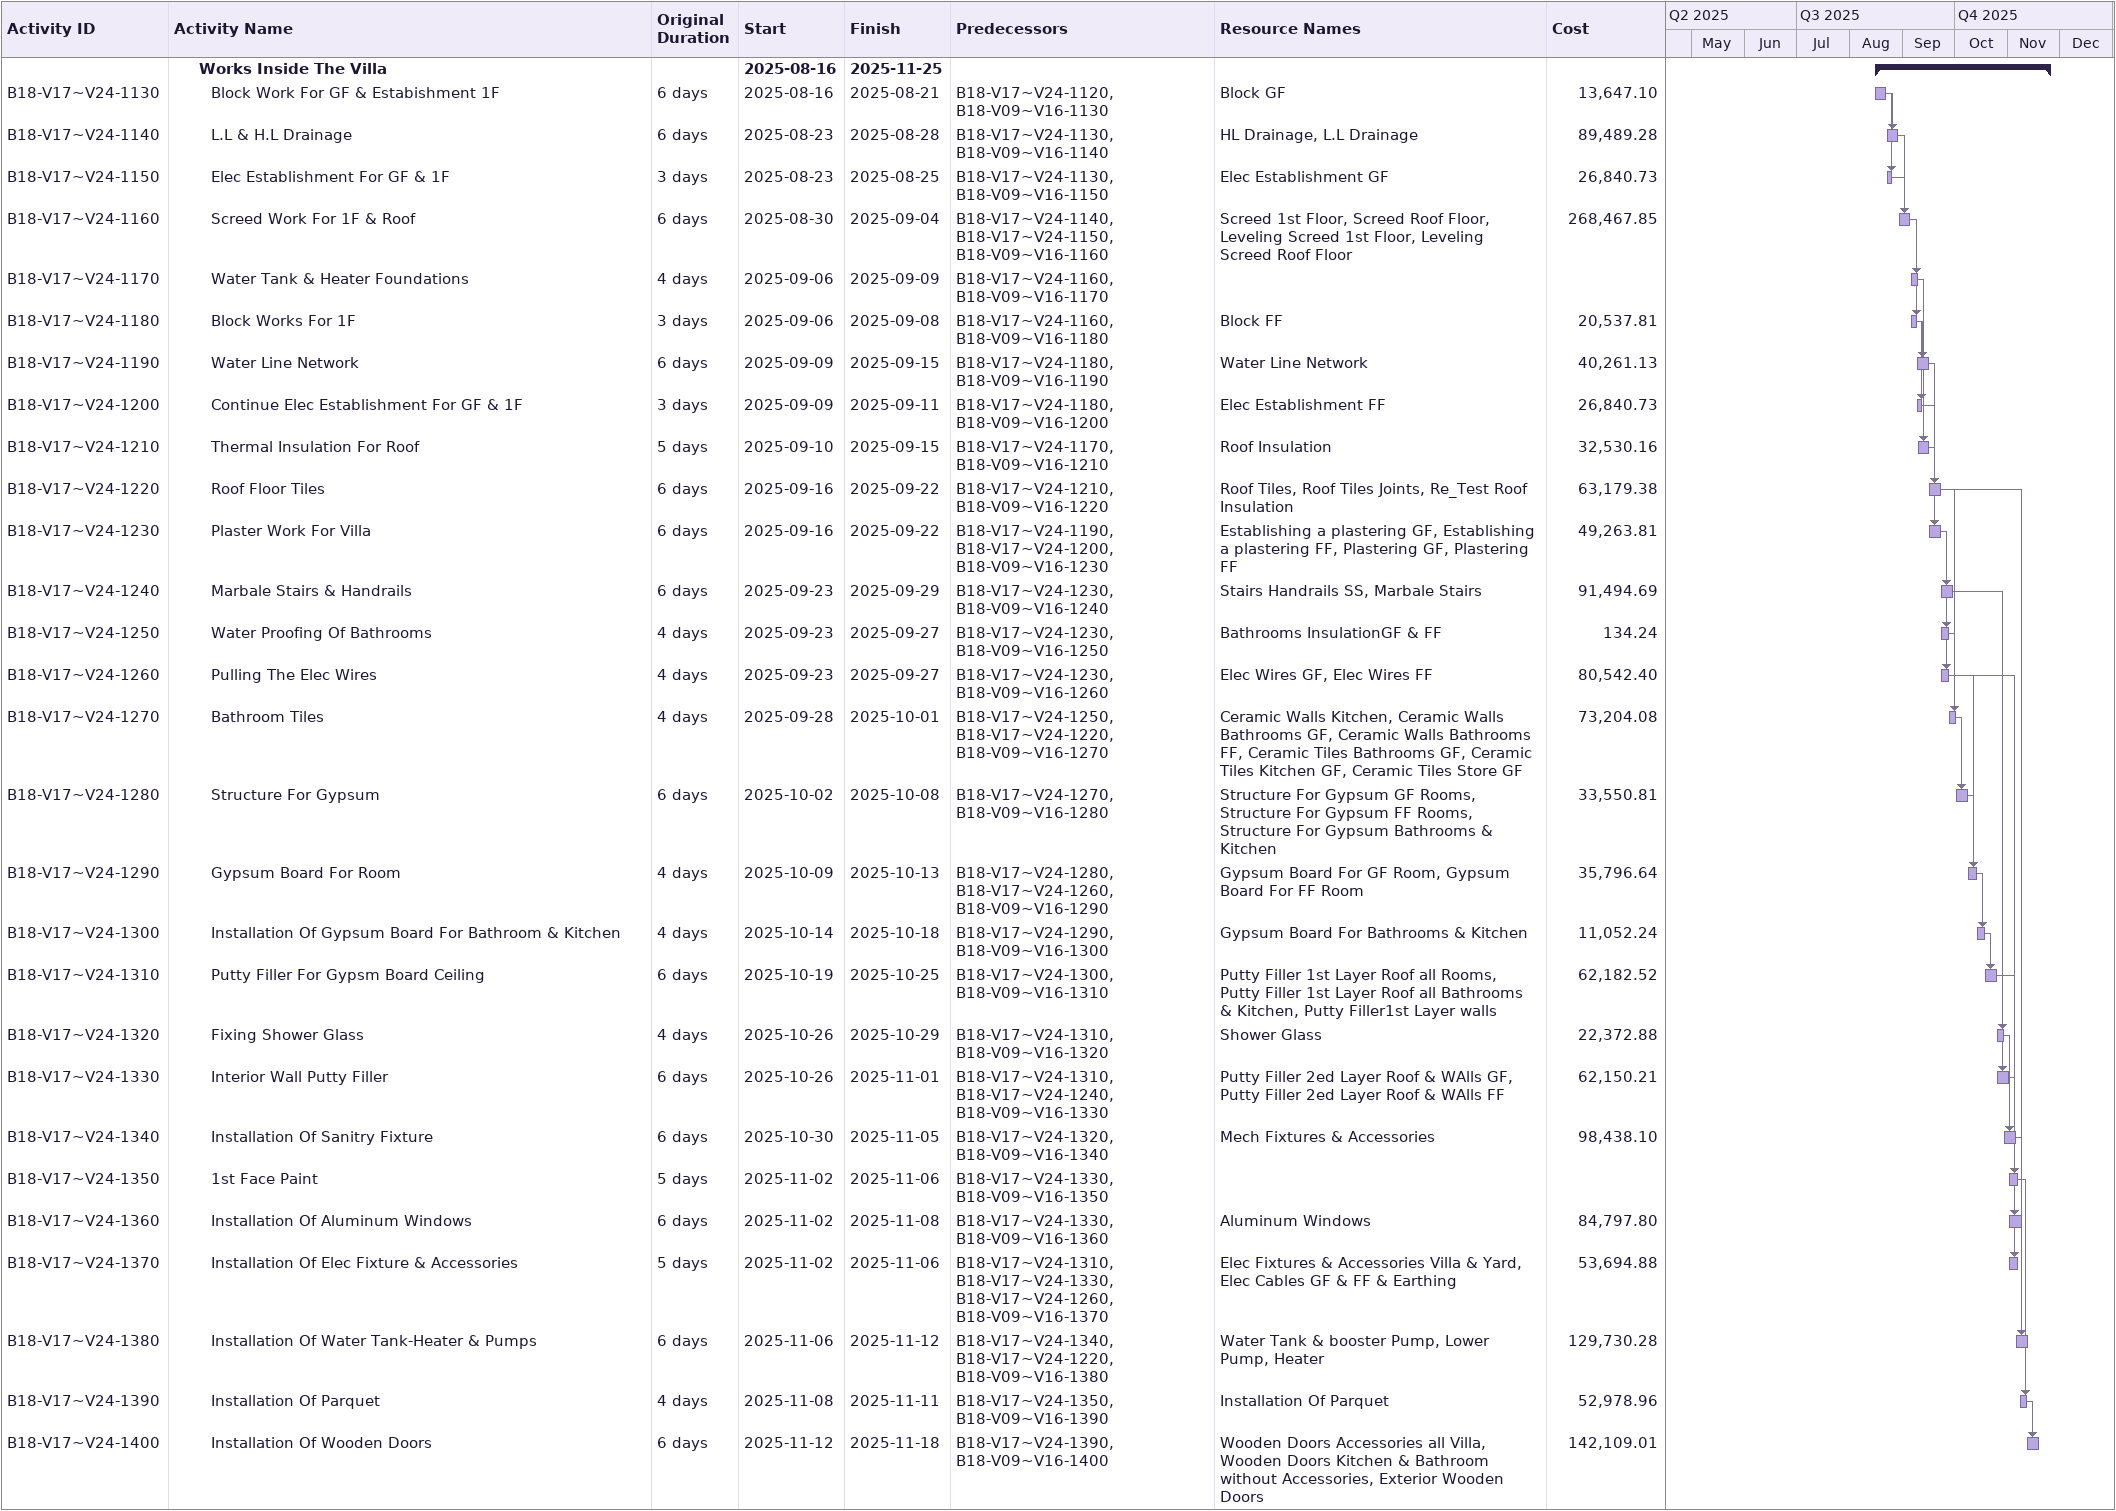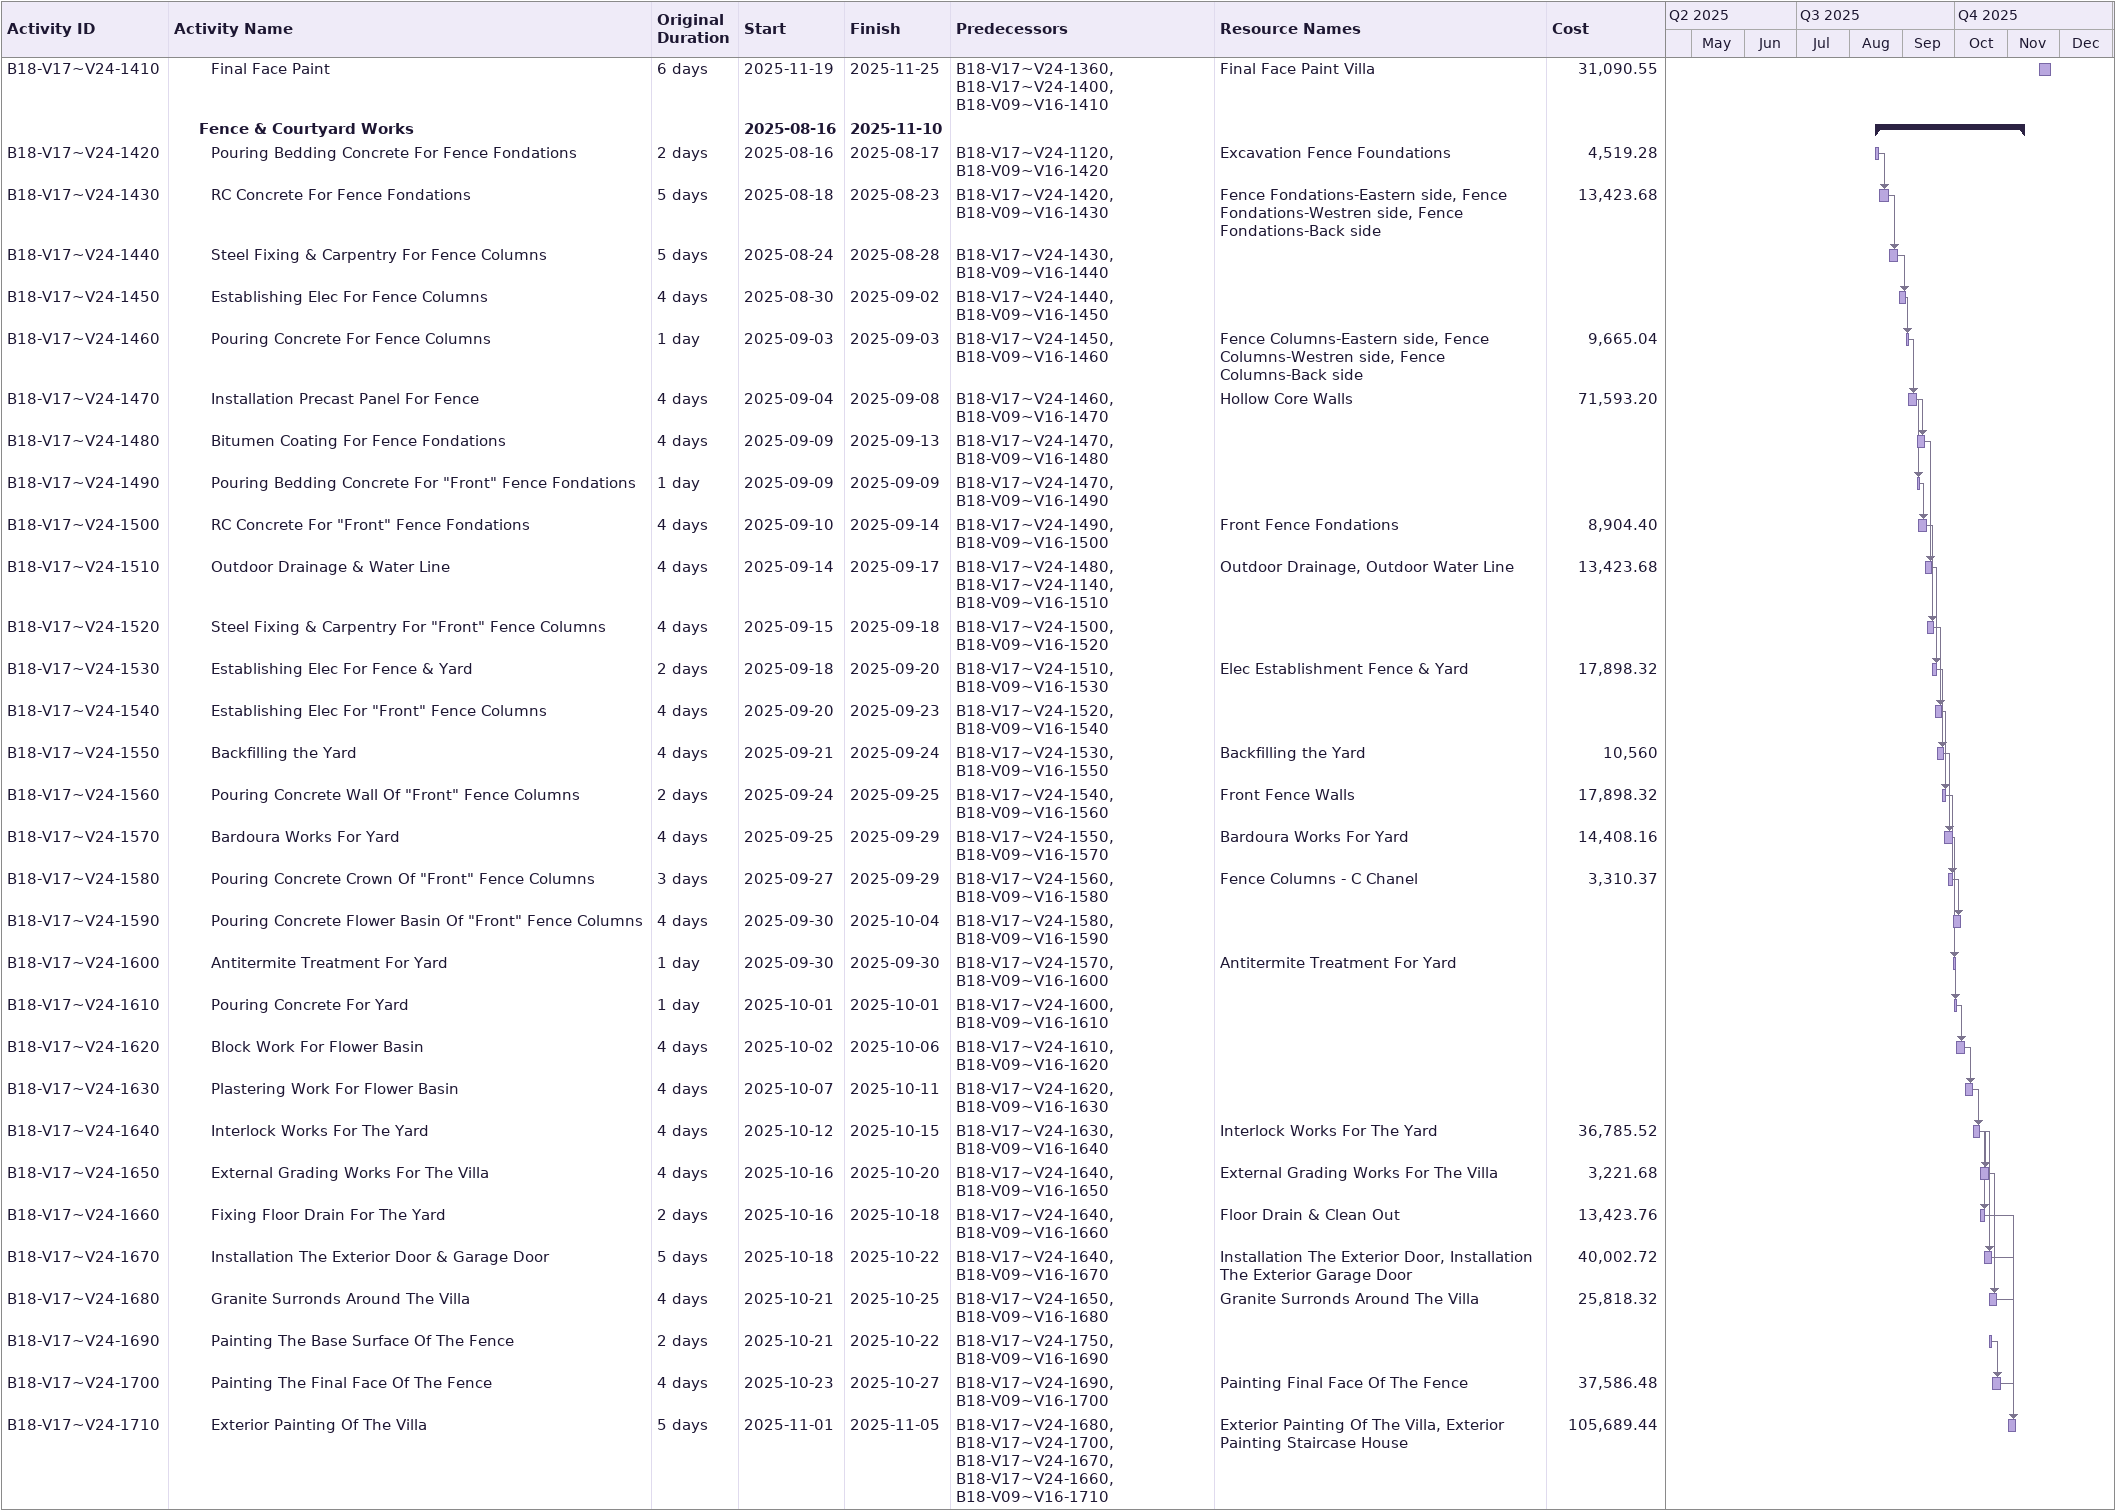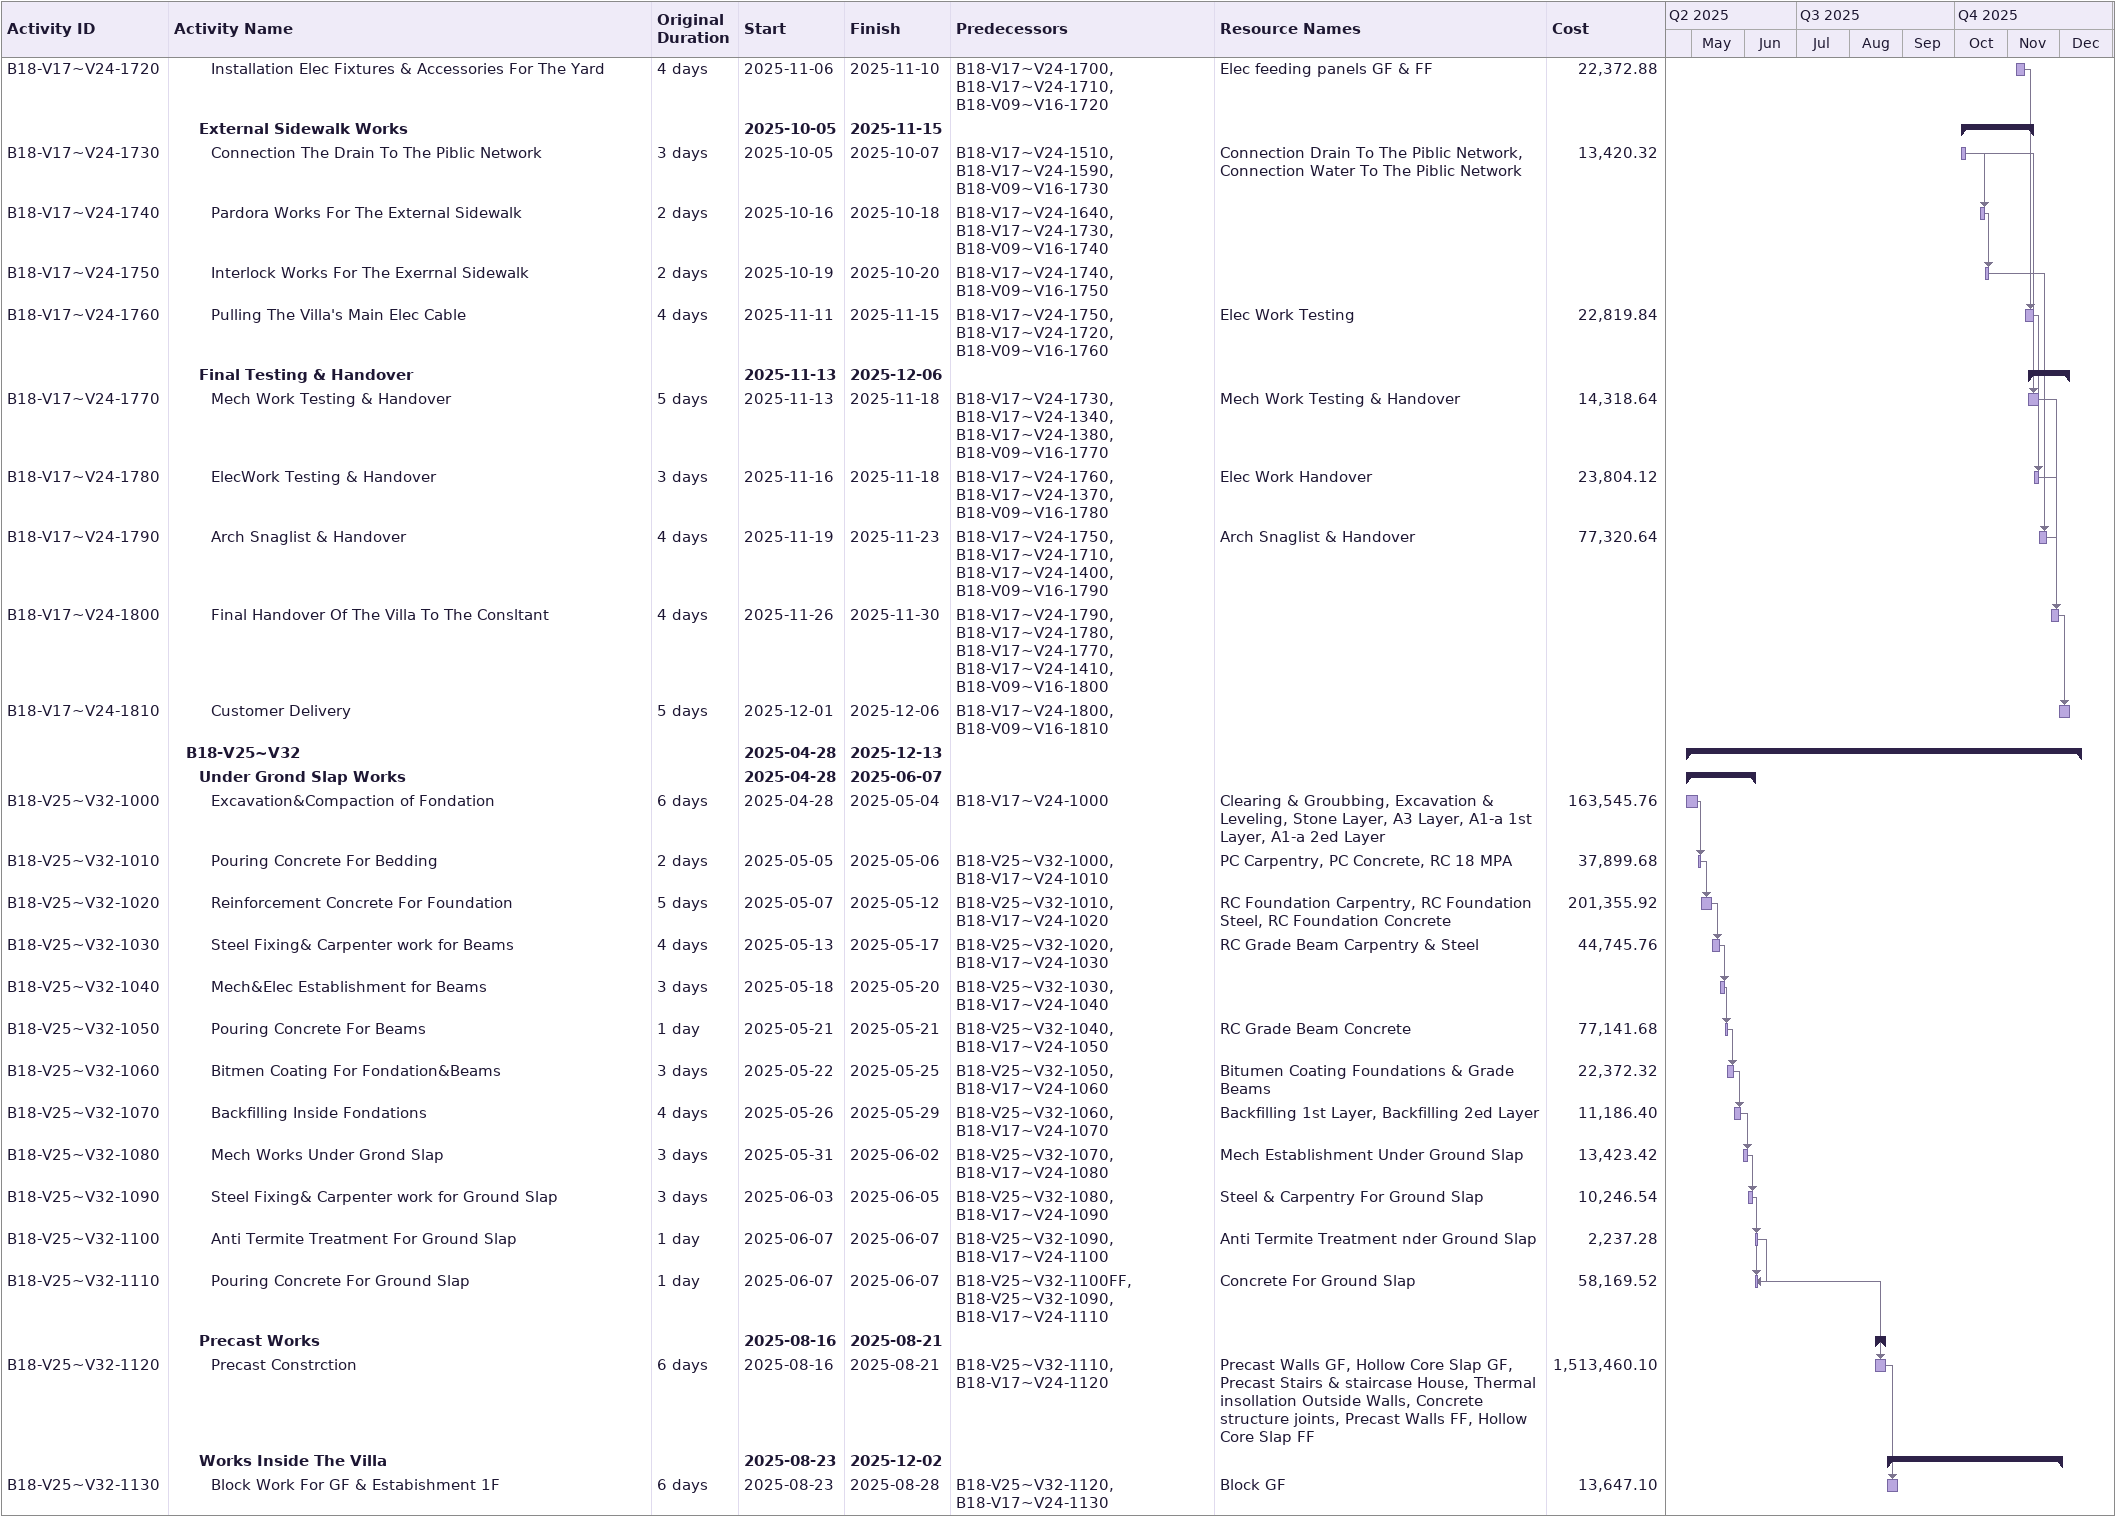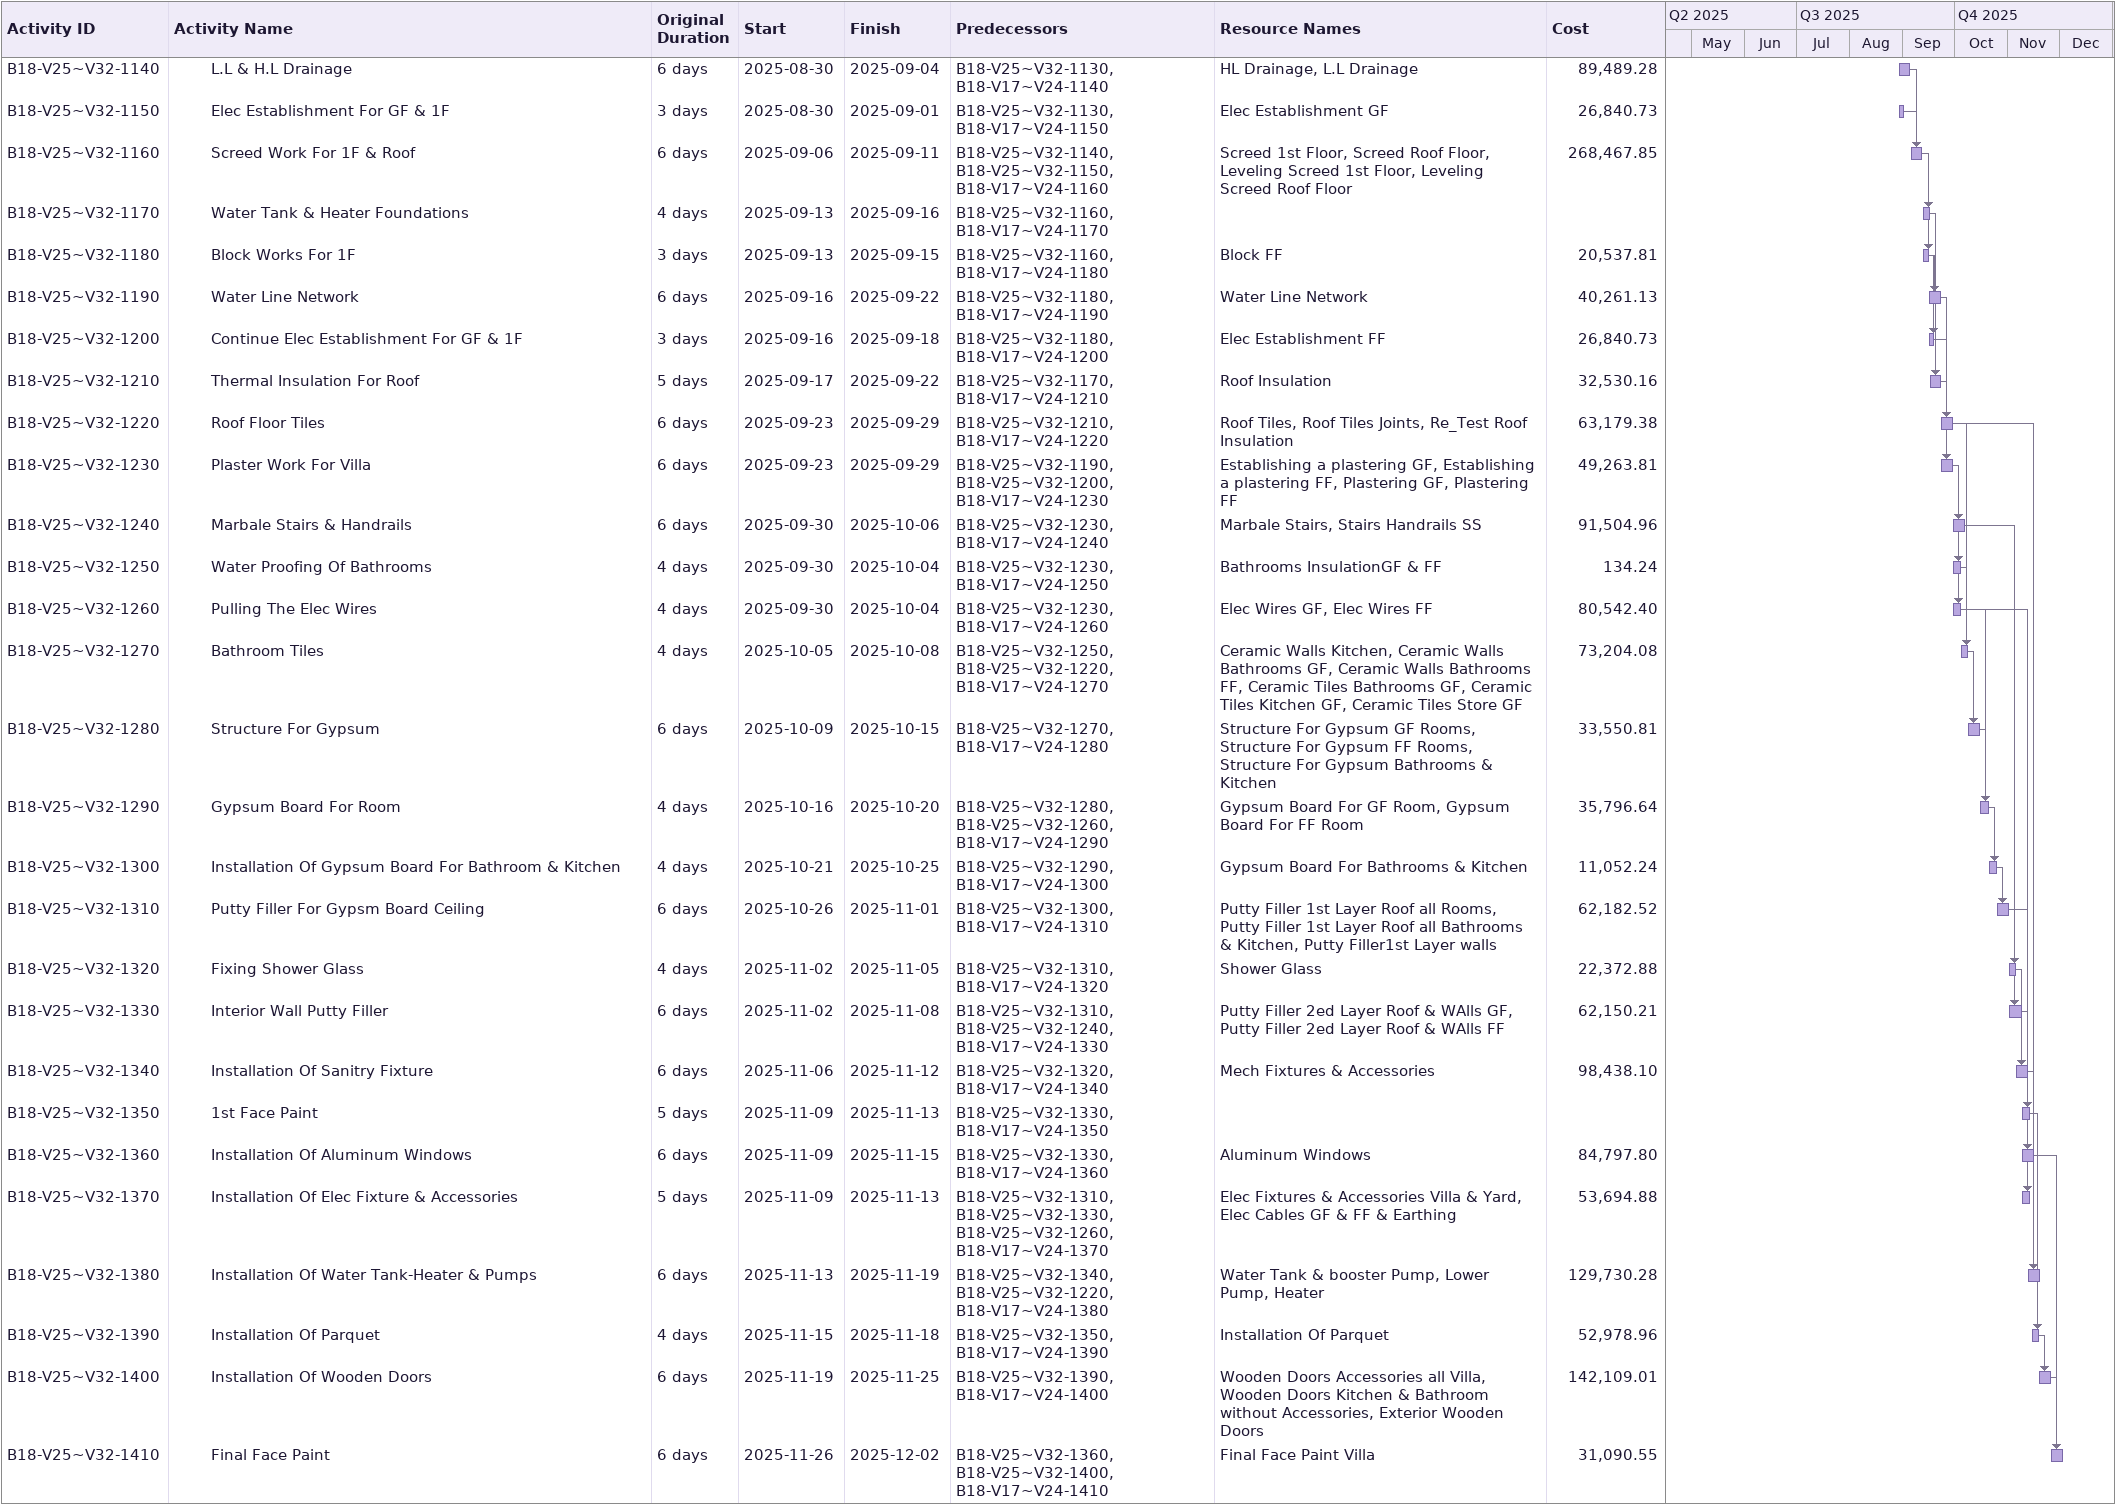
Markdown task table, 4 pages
| ID | Level | Task | Original duration | Start | Finish | Predecessors | Resources | Cost |
|---|---|---|---|---|---|---|---|---|
|  | 3 | **Works Inside The Villa** |  | 2025-08-16 | 2025-11-25 |  |  |  |
| B18-V17~V24-1130 | 4 | Block Work For GF & Estabishment 1F | 6d | 2025-08-16 | 2025-08-21 | B18-V17~V24-1120, B18-V09~V16-1130 | Block GF | 13647.10 |
| B18-V17~V24-1140 | 4 | L.L & H.L Drainage | 6d | 2025-08-23 | 2025-08-28 | B18-V17~V24-1130, B18-V09~V16-1140 | HL Drainage, L.L Drainage | 89489.28 |
| B18-V17~V24-1150 | 4 | Elec Establishment For GF & 1F | 3d | 2025-08-23 | 2025-08-25 | B18-V17~V24-1130, B18-V09~V16-1150 | Elec Establishment GF | 26840.73 |
| B18-V17~V24-1160 | 4 | Screed Work For 1F & Roof | 6d | 2025-08-30 | 2025-09-04 | B18-V17~V24-1140, B18-V17~V24-1150, B18-V09~V16-1160 | Screed 1st Floor, Screed Roof Floor, Leveling Screed 1st Floor, Leveling Screed Roof Floor | 268467.85 |
| B18-V17~V24-1170 | 4 | Water Tank & Heater Foundations | 4d | 2025-09-06 | 2025-09-09 | B18-V17~V24-1160, B18-V09~V16-1170 |  |  |
| B18-V17~V24-1180 | 4 | Block Works For 1F | 3d | 2025-09-06 | 2025-09-08 | B18-V17~V24-1160, B18-V09~V16-1180 | Block FF | 20537.81 |
| B18-V17~V24-1190 | 4 | Water Line Network | 6d | 2025-09-09 | 2025-09-15 | B18-V17~V24-1180, B18-V09~V16-1190 | Water Line Network | 40261.13 |
| B18-V17~V24-1200 | 4 | Continue Elec Establishment For GF & 1F | 3d | 2025-09-09 | 2025-09-11 | B18-V17~V24-1180, B18-V09~V16-1200 | Elec Establishment FF | 26840.73 |
| B18-V17~V24-1210 | 4 | Thermal Insulation For Roof | 5d | 2025-09-10 | 2025-09-15 | B18-V17~V24-1170, B18-V09~V16-1210 | Roof Insulation | 32530.16 |
| B18-V17~V24-1220 | 4 | Roof Floor Tiles | 6d | 2025-09-16 | 2025-09-22 | B18-V17~V24-1210, B18-V09~V16-1220 | Roof Tiles, Roof Tiles Joints, Re_Test Roof Insulation | 63179.38 |
| B18-V17~V24-1230 | 4 | Plaster Work For Villa | 6d | 2025-09-16 | 2025-09-22 | B18-V17~V24-1190, B18-V17~V24-1200, B18-V09~V16-1230 | Establishing a plastering GF, Establishing a plastering FF, Plastering GF, Plastering FF | 49263.81 |
| B18-V17~V24-1240 | 4 | Marbale Stairs & Handrails | 6d | 2025-09-23 | 2025-09-29 | B18-V17~V24-1230, B18-V09~V16-1240 | Stairs Handrails SS, Marbale Stairs | 91494.69 |
| B18-V17~V24-1250 | 4 | Water Proofing Of Bathrooms | 4d | 2025-09-23 | 2025-09-27 | B18-V17~V24-1230, B18-V09~V16-1250 | Bathrooms InsulationGF & FF | 134.24 |
| B18-V17~V24-1260 | 4 | Pulling The Elec Wires | 4d | 2025-09-23 | 2025-09-27 | B18-V17~V24-1230, B18-V09~V16-1260 | Elec Wires GF, Elec Wires FF | 80542.40 |
| B18-V17~V24-1270 | 4 | Bathroom Tiles | 4d | 2025-09-28 | 2025-10-01 | B18-V17~V24-1250, B18-V17~V24-1220, B18-V09~V16-1270 | Ceramic Walls Kitchen, Ceramic Walls Bathrooms GF, Ceramic Walls Bathrooms FF, Ceramic Tiles Bathrooms GF, Ceramic Tiles Kitchen GF, Ceramic Tiles Store GF | 73204.08 |
| B18-V17~V24-1280 | 4 | Structure For Gypsum | 6d | 2025-10-02 | 2025-10-08 | B18-V17~V24-1270, B18-V09~V16-1280 | Structure For Gypsum GF Rooms, Structure For Gypsum FF Rooms, Structure For Gypsum Bathrooms & Kitchen | 33550.81 |
| B18-V17~V24-1290 | 4 | Gypsum Board For Room | 4d | 2025-10-09 | 2025-10-13 | B18-V17~V24-1280, B18-V17~V24-1260, B18-V09~V16-1290 | Gypsum Board For GF Room, Gypsum Board For FF Room | 35796.64 |
| B18-V17~V24-1300 | 4 | Installation Of Gypsum Board For Bathroom & Kitchen | 4d | 2025-10-14 | 2025-10-18 | B18-V17~V24-1290, B18-V09~V16-1300 | Gypsum Board For Bathrooms & Kitchen | 11052.24 |
| B18-V17~V24-1310 | 4 | Putty Filler For Gypsm Board Ceiling | 6d | 2025-10-19 | 2025-10-25 | B18-V17~V24-1300, B18-V09~V16-1310 | Putty Filler 1st Layer Roof all Rooms, Putty Filler 1st Layer Roof all Bathrooms & Kitchen, Putty Filler1st Layer walls | 62182.52 |
| B18-V17~V24-1320 | 4 | Fixing Shower Glass | 4d | 2025-10-26 | 2025-10-29 | B18-V17~V24-1310, B18-V09~V16-1320 | Shower Glass | 22372.88 |
| B18-V17~V24-1330 | 4 | Interior Wall Putty Filler | 6d | 2025-10-26 | 2025-11-01 | B18-V17~V24-1310, B18-V17~V24-1240, B18-V09~V16-1330 | Putty Filler 2ed Layer Roof & WAlls GF, Putty Filler 2ed Layer Roof & WAlls FF | 62150.21 |
| B18-V17~V24-1340 | 4 | Installation Of Sanitry Fixture | 6d | 2025-10-30 | 2025-11-05 | B18-V17~V24-1320, B18-V09~V16-1340 | Mech Fixtures & Accessories | 98438.10 |
| B18-V17~V24-1350 | 4 | 1st Face Paint | 5d | 2025-11-02 | 2025-11-06 | B18-V17~V24-1330, B18-V09~V16-1350 |  |  |
| B18-V17~V24-1360 | 4 | Installation Of Aluminum Windows | 6d | 2025-11-02 | 2025-11-08 | B18-V17~V24-1330, B18-V09~V16-1360 | Aluminum Windows | 84797.80 |
| B18-V17~V24-1370 | 4 | Installation Of Elec Fixture & Accessories | 5d | 2025-11-02 | 2025-11-06 | B18-V17~V24-1310, B18-V17~V24-1330, B18-V17~V24-1260, B18-V09~V16-1370 | Elec Fixtures & Accessories Villa & Yard, Elec Cables GF & FF & Earthing | 53694.88 |
| B18-V17~V24-1380 | 4 | Installation Of Water Tank-Heater & Pumps | 6d | 2025-11-06 | 2025-11-12 | B18-V17~V24-1340, B18-V17~V24-1220, B18-V09~V16-1380 | Water Tank & booster Pump, Lower Pump, Heater | 129730.28 |
| B18-V17~V24-1390 | 4 | Installation Of Parquet | 4d | 2025-11-08 | 2025-11-11 | B18-V17~V24-1350, B18-V09~V16-1390 | Installation Of Parquet | 52978.96 |
| B18-V17~V24-1400 | 4 | Installation Of Wooden Doors | 6d | 2025-11-12 | 2025-11-18 | B18-V17~V24-1390, B18-V09~V16-1400 | Wooden Doors Accessories all Villa, Wooden Doors Kitchen & Bathroom without Accessories, Exterior Wooden Doors | 142109.01 |
| B18-V17~V24-1410 | 4 | Final Face Paint | 6d | 2025-11-19 | 2025-11-25 | B18-V17~V24-1360, B18-V17~V24-1400, B18-V09~V16-1410 | Final Face Paint Villa | 31090.55 |
|  | 3 | **Fence & Courtyard Works** |  | 2025-08-16 | 2025-11-10 |  |  |  |
| B18-V17~V24-1420 | 4 | Pouring Bedding Concrete For Fence Fondations | 2d | 2025-08-16 | 2025-08-17 | B18-V17~V24-1120, B18-V09~V16-1420 | Excavation Fence Foundations | 4519.28 |
| B18-V17~V24-1430 | 4 | RC Concrete For Fence Fondations | 5d | 2025-08-18 | 2025-08-23 | B18-V17~V24-1420, B18-V09~V16-1430 | Fence Fondations-Eastern side, Fence Fondations-Westren side, Fence Fondations-Back side | 13423.68 |
| B18-V17~V24-1440 | 4 | Steel Fixing & Carpentry For Fence Columns | 5d | 2025-08-24 | 2025-08-28 | B18-V17~V24-1430, B18-V09~V16-1440 |  |  |
| B18-V17~V24-1450 | 4 | Establishing Elec For Fence Columns | 4d | 2025-08-30 | 2025-09-02 | B18-V17~V24-1440, B18-V09~V16-1450 |  |  |
| B18-V17~V24-1460 | 4 | Pouring Concrete For Fence Columns | 1d | 2025-09-03 | 2025-09-03 | B18-V17~V24-1450, B18-V09~V16-1460 | Fence Columns-Eastern side, Fence Columns-Westren side, Fence Columns-Back side | 9665.04 |
| B18-V17~V24-1470 | 4 | Installation Precast Panel For Fence | 4d | 2025-09-04 | 2025-09-08 | B18-V17~V24-1460, B18-V09~V16-1470 | Hollow Core Walls | 71593.20 |
| B18-V17~V24-1480 | 4 | Bitumen Coating For Fence Fondations | 4d | 2025-09-09 | 2025-09-13 | B18-V17~V24-1470, B18-V09~V16-1480 |  |  |
| B18-V17~V24-1490 | 4 | Pouring Bedding Concrete For "Front" Fence Fondations | 1d | 2025-09-09 | 2025-09-09 | B18-V17~V24-1470, B18-V09~V16-1490 |  |  |
| B18-V17~V24-1500 | 4 | RC Concrete For "Front" Fence Fondations | 4d | 2025-09-10 | 2025-09-14 | B18-V17~V24-1490, B18-V09~V16-1500 | Front Fence Fondations | 8904.40 |
| B18-V17~V24-1510 | 4 | Outdoor Drainage & Water Line | 4d | 2025-09-14 | 2025-09-17 | B18-V17~V24-1480, B18-V17~V24-1140, B18-V09~V16-1510 | Outdoor Drainage, Outdoor Water Line | 13423.68 |
| B18-V17~V24-1520 | 4 | Steel Fixing & Carpentry For "Front" Fence Columns | 4d | 2025-09-15 | 2025-09-18 | B18-V17~V24-1500, B18-V09~V16-1520 |  |  |
| B18-V17~V24-1530 | 4 | Establishing Elec For Fence & Yard | 2d | 2025-09-18 | 2025-09-20 | B18-V17~V24-1510, B18-V09~V16-1530 | Elec Establishment Fence & Yard | 17898.32 |
| B18-V17~V24-1540 | 4 | Establishing Elec For "Front" Fence Columns | 4d | 2025-09-20 | 2025-09-23 | B18-V17~V24-1520, B18-V09~V16-1540 |  |  |
| B18-V17~V24-1550 | 4 | Backfilling the Yard | 4d | 2025-09-21 | 2025-09-24 | B18-V17~V24-1530, B18-V09~V16-1550 | Backfilling the Yard | 10560 |
| B18-V17~V24-1560 | 4 | Pouring Concrete Wall Of "Front" Fence Columns | 2d | 2025-09-24 | 2025-09-25 | B18-V17~V24-1540, B18-V09~V16-1560 | Front Fence Walls | 17898.32 |
| B18-V17~V24-1570 | 4 | Bardoura Works For Yard | 4d | 2025-09-25 | 2025-09-29 | B18-V17~V24-1550, B18-V09~V16-1570 | Bardoura Works For Yard | 14408.16 |
| B18-V17~V24-1580 | 4 | Pouring Concrete Crown Of "Front" Fence Columns | 3d | 2025-09-27 | 2025-09-29 | B18-V17~V24-1560, B18-V09~V16-1580 | Fence Columns - C Chanel | 3310.37 |
| B18-V17~V24-1590 | 4 | Pouring Concrete Flower Basin Of "Front" Fence Columns | 4d | 2025-09-30 | 2025-10-04 | B18-V17~V24-1580, B18-V09~V16-1590 |  |  |
| B18-V17~V24-1600 | 4 | Antitermite Treatment For Yard | 1d | 2025-09-30 | 2025-09-30 | B18-V17~V24-1570, B18-V09~V16-1600 | Antitermite Treatment For Yard |  |
| B18-V17~V24-1610 | 4 | Pouring Concrete For Yard | 1d | 2025-10-01 | 2025-10-01 | B18-V17~V24-1600, B18-V09~V16-1610 |  |  |
| B18-V17~V24-1620 | 4 | Block Work For Flower Basin | 4d | 2025-10-02 | 2025-10-06 | B18-V17~V24-1610, B18-V09~V16-1620 |  |  |
| B18-V17~V24-1630 | 4 | Plastering Work For Flower Basin | 4d | 2025-10-07 | 2025-10-11 | B18-V17~V24-1620, B18-V09~V16-1630 |  |  |
| B18-V17~V24-1640 | 4 | Interlock Works For The Yard | 4d | 2025-10-12 | 2025-10-15 | B18-V17~V24-1630, B18-V09~V16-1640 | Interlock Works For The Yard | 36785.52 |
| B18-V17~V24-1650 | 4 | External Grading Works For The Villa | 4d | 2025-10-16 | 2025-10-20 | B18-V17~V24-1640, B18-V09~V16-1650 | External Grading Works For The Villa | 3221.68 |
| B18-V17~V24-1660 | 4 | Fixing Floor Drain For The Yard | 2d | 2025-10-16 | 2025-10-18 | B18-V17~V24-1640, B18-V09~V16-1660 | Floor Drain & Clean Out | 13423.76 |
| B18-V17~V24-1670 | 4 | Installation The Exterior Door & Garage Door | 5d | 2025-10-18 | 2025-10-22 | B18-V17~V24-1640, B18-V09~V16-1670 | Installation The Exterior Door, Installation The Exterior Garage Door | 40002.72 |
| B18-V17~V24-1680 | 4 | Granite Surronds Around The Villa | 4d | 2025-10-21 | 2025-10-25 | B18-V17~V24-1650, B18-V09~V16-1680 | Granite Surronds Around The Villa | 25818.32 |
| B18-V17~V24-1690 | 4 | Painting The Base Surface Of The Fence | 2d | 2025-10-21 | 2025-10-22 | B18-V17~V24-1750, B18-V09~V16-1690 |  |  |
| B18-V17~V24-1700 | 4 | Painting The Final Face Of The Fence | 4d | 2025-10-23 | 2025-10-27 | B18-V17~V24-1690, B18-V09~V16-1700 | Painting Final Face Of The Fence | 37586.48 |
| B18-V17~V24-1710 | 4 | Exterior Painting Of The Villa | 5d | 2025-11-01 | 2025-11-05 | B18-V17~V24-1680, B18-V17~V24-1700, B18-V17~V24-1670, B18-V17~V24-1660, B18-V09~V16-1710 | Exterior Painting Of The Villa, Exterior Painting Staircase House | 105689.44 |
| B18-V17~V24-1720 | 4 | Installation Elec Fixtures & Accessories For The Yard | 4d | 2025-11-06 | 2025-11-10 | B18-V17~V24-1700, B18-V17~V24-1710, B18-V09~V16-1720 | Elec feeding panels GF & FF | 22372.88 |
|  | 3 | **External Sidewalk Works** |  | 2025-10-05 | 2025-11-15 |  |  |  |
| B18-V17~V24-1730 | 4 | Connection The Drain To The Piblic Network | 3d | 2025-10-05 | 2025-10-07 | B18-V17~V24-1510, B18-V17~V24-1590, B18-V09~V16-1730 | Connection Drain To The Piblic Network, Connection Water To The Piblic Network | 13420.32 |
| B18-V17~V24-1740 | 4 | Pardora Works For The External Sidewalk | 2d | 2025-10-16 | 2025-10-18 | B18-V17~V24-1640, B18-V17~V24-1730, B18-V09~V16-1740 |  |  |
| B18-V17~V24-1750 | 4 | Interlock Works For The Exerrnal Sidewalk | 2d | 2025-10-19 | 2025-10-20 | B18-V17~V24-1740, B18-V09~V16-1750 |  |  |
| B18-V17~V24-1760 | 4 | Pulling The Villa's Main Elec Cable | 4d | 2025-11-11 | 2025-11-15 | B18-V17~V24-1750, B18-V17~V24-1720, B18-V09~V16-1760 | Elec Work Testing | 22819.84 |
|  | 3 | **Final Testing & Handover** |  | 2025-11-13 | 2025-12-06 |  |  |  |
| B18-V17~V24-1770 | 4 | Mech Work Testing & Handover | 5d | 2025-11-13 | 2025-11-18 | B18-V17~V24-1730, B18-V17~V24-1340, B18-V17~V24-1380, B18-V09~V16-1770 | Mech Work Testing & Handover | 14318.64 |
| B18-V17~V24-1780 | 4 | ElecWork Testing & Handover | 3d | 2025-11-16 | 2025-11-18 | B18-V17~V24-1760, B18-V17~V24-1370, B18-V09~V16-1780 | Elec Work Handover | 23804.12 |
| B18-V17~V24-1790 | 4 | Arch Snaglist & Handover | 4d | 2025-11-19 | 2025-11-23 | B18-V17~V24-1750, B18-V17~V24-1710, B18-V17~V24-1400, B18-V09~V16-1790 | Arch Snaglist & Handover | 77320.64 |
| B18-V17~V24-1800 | 4 | Final Handover Of The Villa To The Consltant | 4d | 2025-11-26 | 2025-11-30 | B18-V17~V24-1790, B18-V17~V24-1780, B18-V17~V24-1770, B18-V17~V24-1410, B18-V09~V16-1800 |  |  |
| B18-V17~V24-1810 | 4 | Customer Delivery | 5d | 2025-12-01 | 2025-12-06 | B18-V17~V24-1800, B18-V09~V16-1810 |  |  |
|  | 2 | **B18-V25~V32** |  | 2025-04-28 | 2025-12-13 |  |  |  |
|  | 3 | **Under Grond Slap Works** |  | 2025-04-28 | 2025-06-07 |  |  |  |
| B18-V25~V32-1000 | 4 | Excavation&Compaction of Fondation | 6d | 2025-04-28 | 2025-05-04 | B18-V17~V24-1000 | Clearing & Groubbing, Excavation & Leveling, Stone Layer, A3 Layer, A1-a 1st Layer, A1-a 2ed Layer | 163545.76 |
| B18-V25~V32-1010 | 4 | Pouring Concrete For Bedding | 2d | 2025-05-05 | 2025-05-06 | B18-V25~V32-1000, B18-V17~V24-1010 | PC Carpentry, PC Concrete, RC 18 MPA | 37899.68 |
| B18-V25~V32-1020 | 4 | Reinforcement Concrete For Foundation | 5d | 2025-05-07 | 2025-05-12 | B18-V25~V32-1010, B18-V17~V24-1020 | RC Foundation Carpentry, RC Foundation Steel, RC Foundation Concrete | 201355.92 |
| B18-V25~V32-1030 | 4 | Steel Fixing& Carpenter work for Beams | 4d | 2025-05-13 | 2025-05-17 | B18-V25~V32-1020, B18-V17~V24-1030 | RC Grade Beam Carpentry & Steel | 44745.76 |
| B18-V25~V32-1040 | 4 | Mech&Elec Establishment for Beams | 3d | 2025-05-18 | 2025-05-20 | B18-V25~V32-1030, B18-V17~V24-1040 |  |  |
| B18-V25~V32-1050 | 4 | Pouring Concrete For Beams | 1d | 2025-05-21 | 2025-05-21 | B18-V25~V32-1040, B18-V17~V24-1050 | RC Grade Beam Concrete | 77141.68 |
| B18-V25~V32-1060 | 4 | Bitmen Coating For Fondation&Beams | 3d | 2025-05-22 | 2025-05-25 | B18-V25~V32-1050, B18-V17~V24-1060 | Bitumen Coating Foundations & Grade Beams | 22372.32 |
| B18-V25~V32-1070 | 4 | Backfilling Inside Fondations | 4d | 2025-05-26 | 2025-05-29 | B18-V25~V32-1060, B18-V17~V24-1070 | Backfilling 1st Layer, Backfilling 2ed Layer | 11186.40 |
| B18-V25~V32-1080 | 4 | Mech Works Under Grond Slap | 3d | 2025-05-31 | 2025-06-02 | B18-V25~V32-1070, B18-V17~V24-1080 | Mech Establishment Under Ground Slap | 13423.42 |
| B18-V25~V32-1090 | 4 | Steel Fixing& Carpenter work for Ground Slap | 3d | 2025-06-03 | 2025-06-05 | B18-V25~V32-1080, B18-V17~V24-1090 | Steel & Carpentry For Ground Slap | 10246.54 |
| B18-V25~V32-1100 | 4 | Anti Termite Treatment For Ground Slap | 1d | 2025-06-07 | 2025-06-07 | B18-V25~V32-1090, B18-V17~V24-1100 | Anti Termite Treatment nder Ground Slap | 2237.28 |
| B18-V25~V32-1110 | 4 | Pouring Concrete For Ground Slap | 1d | 2025-06-07 | 2025-06-07 | B18-V25~V32-1100FF, B18-V25~V32-1090, B18-V17~V24-1110 | Concrete For Ground Slap | 58169.52 |
|  | 3 | **Precast Works** |  | 2025-08-16 | 2025-08-21 |  |  |  |
| B18-V25~V32-1120 | 4 | Precast Constrction | 6d | 2025-08-16 | 2025-08-21 | B18-V25~V32-1110, B18-V17~V24-1120 | Precast Walls GF, Hollow Core Slap GF, Precast Stairs & staircase House, Thermal insollation Outside Walls, Concrete structure joints, Precast Walls FF, Hollow Core Slap FF | 1513460.10 |
|  | 3 | **Works Inside The Villa** |  | 2025-08-23 | 2025-12-02 |  |  |  |
| B18-V25~V32-1130 | 4 | Block Work For GF & Estabishment 1F | 6d | 2025-08-23 | 2025-08-28 | B18-V25~V32-1120, B18-V17~V24-1130 | Block GF | 13647.10 |
| B18-V25~V32-1140 | 4 | L.L & H.L Drainage | 6d | 2025-08-30 | 2025-09-04 | B18-V25~V32-1130, B18-V17~V24-1140 | HL Drainage, L.L Drainage | 89489.28 |
| B18-V25~V32-1150 | 4 | Elec Establishment For GF & 1F | 3d | 2025-08-30 | 2025-09-01 | B18-V25~V32-1130, B18-V17~V24-1150 | Elec Establishment GF | 26840.73 |
| B18-V25~V32-1160 | 4 | Screed Work For 1F & Roof | 6d | 2025-09-06 | 2025-09-11 | B18-V25~V32-1140, B18-V25~V32-1150, B18-V17~V24-1160 | Screed 1st Floor, Screed Roof Floor, Leveling Screed 1st Floor, Leveling Screed Roof Floor | 268467.85 |
| B18-V25~V32-1170 | 4 | Water Tank & Heater Foundations | 4d | 2025-09-13 | 2025-09-16 | B18-V25~V32-1160, B18-V17~V24-1170 |  |  |
| B18-V25~V32-1180 | 4 | Block Works For 1F | 3d | 2025-09-13 | 2025-09-15 | B18-V25~V32-1160, B18-V17~V24-1180 | Block FF | 20537.81 |
| B18-V25~V32-1190 | 4 | Water Line Network | 6d | 2025-09-16 | 2025-09-22 | B18-V25~V32-1180, B18-V17~V24-1190 | Water Line Network | 40261.13 |
| B18-V25~V32-1200 | 4 | Continue Elec Establishment For GF & 1F | 3d | 2025-09-16 | 2025-09-18 | B18-V25~V32-1180, B18-V17~V24-1200 | Elec Establishment FF | 26840.73 |
| B18-V25~V32-1210 | 4 | Thermal Insulation For Roof | 5d | 2025-09-17 | 2025-09-22 | B18-V25~V32-1170, B18-V17~V24-1210 | Roof Insulation | 32530.16 |
| B18-V25~V32-1220 | 4 | Roof Floor Tiles | 6d | 2025-09-23 | 2025-09-29 | B18-V25~V32-1210, B18-V17~V24-1220 | Roof Tiles, Roof Tiles Joints, Re_Test Roof Insulation | 63179.38 |
| B18-V25~V32-1230 | 4 | Plaster Work For Villa | 6d | 2025-09-23 | 2025-09-29 | B18-V25~V32-1190, B18-V25~V32-1200, B18-V17~V24-1230 | Establishing a plastering GF, Establishing a plastering FF, Plastering GF, Plastering FF | 49263.81 |
| B18-V25~V32-1240 | 4 | Marbale Stairs & Handrails | 6d | 2025-09-30 | 2025-10-06 | B18-V25~V32-1230, B18-V17~V24-1240 | Marbale Stairs, Stairs Handrails SS | 91504.96 |
| B18-V25~V32-1250 | 4 | Water Proofing Of Bathrooms | 4d | 2025-09-30 | 2025-10-04 | B18-V25~V32-1230, B18-V17~V24-1250 | Bathrooms InsulationGF & FF | 134.24 |
| B18-V25~V32-1260 | 4 | Pulling The Elec Wires | 4d | 2025-09-30 | 2025-10-04 | B18-V25~V32-1230, B18-V17~V24-1260 | Elec Wires GF, Elec Wires FF | 80542.40 |
| B18-V25~V32-1270 | 4 | Bathroom Tiles | 4d | 2025-10-05 | 2025-10-08 | B18-V25~V32-1250, B18-V25~V32-1220, B18-V17~V24-1270 | Ceramic Walls Kitchen, Ceramic Walls Bathrooms GF, Ceramic Walls Bathrooms FF, Ceramic Tiles Bathrooms GF, Ceramic Tiles Kitchen GF, Ceramic Tiles Store GF | 73204.08 |
| B18-V25~V32-1280 | 4 | Structure For Gypsum | 6d | 2025-10-09 | 2025-10-15 | B18-V25~V32-1270, B18-V17~V24-1280 | Structure For Gypsum GF Rooms, Structure For Gypsum FF Rooms, Structure For Gypsum Bathrooms & Kitchen | 33550.81 |
| B18-V25~V32-1290 | 4 | Gypsum Board For Room | 4d | 2025-10-16 | 2025-10-20 | B18-V25~V32-1280, B18-V25~V32-1260, B18-V17~V24-1290 | Gypsum Board For GF Room, Gypsum Board For FF Room | 35796.64 |
| B18-V25~V32-1300 | 4 | Installation Of Gypsum Board For Bathroom & Kitchen | 4d | 2025-10-21 | 2025-10-25 | B18-V25~V32-1290, B18-V17~V24-1300 | Gypsum Board For Bathrooms & Kitchen | 11052.24 |
| B18-V25~V32-1310 | 4 | Putty Filler For Gypsm Board Ceiling | 6d | 2025-10-26 | 2025-11-01 | B18-V25~V32-1300, B18-V17~V24-1310 | Putty Filler 1st Layer Roof all Rooms, Putty Filler 1st Layer Roof all Bathrooms & Kitchen, Putty Filler1st Layer walls | 62182.52 |
| B18-V25~V32-1320 | 4 | Fixing Shower Glass | 4d | 2025-11-02 | 2025-11-05 | B18-V25~V32-1310, B18-V17~V24-1320 | Shower Glass | 22372.88 |
| B18-V25~V32-1330 | 4 | Interior Wall Putty Filler | 6d | 2025-11-02 | 2025-11-08 | B18-V25~V32-1310, B18-V25~V32-1240, B18-V17~V24-1330 | Putty Filler 2ed Layer Roof & WAlls GF, Putty Filler 2ed Layer Roof & WAlls FF | 62150.21 |
| B18-V25~V32-1340 | 4 | Installation Of Sanitry Fixture | 6d | 2025-11-06 | 2025-11-12 | B18-V25~V32-1320, B18-V17~V24-1340 | Mech Fixtures & Accessories | 98438.10 |
| B18-V25~V32-1350 | 4 | 1st Face Paint | 5d | 2025-11-09 | 2025-11-13 | B18-V25~V32-1330, B18-V17~V24-1350 |  |  |
| B18-V25~V32-1360 | 4 | Installation Of Aluminum Windows | 6d | 2025-11-09 | 2025-11-15 | B18-V25~V32-1330, B18-V17~V24-1360 | Aluminum Windows | 84797.80 |
| B18-V25~V32-1370 | 4 | Installation Of Elec Fixture & Accessories | 5d | 2025-11-09 | 2025-11-13 | B18-V25~V32-1310, B18-V25~V32-1330, B18-V25~V32-1260, B18-V17~V24-1370 | Elec Fixtures & Accessories Villa & Yard, Elec Cables GF & FF & Earthing | 53694.88 |
| B18-V25~V32-1380 | 4 | Installation Of Water Tank-Heater & Pumps | 6d | 2025-11-13 | 2025-11-19 | B18-V25~V32-1340, B18-V25~V32-1220, B18-V17~V24-1380 | Water Tank & booster Pump, Lower Pump, Heater | 129730.28 |
| B18-V25~V32-1390 | 4 | Installation Of Parquet | 4d | 2025-11-15 | 2025-11-18 | B18-V25~V32-1350, B18-V17~V24-1390 | Installation Of Parquet | 52978.96 |
| B18-V25~V32-1400 | 4 | Installation Of Wooden Doors | 6d | 2025-11-19 | 2025-11-25 | B18-V25~V32-1390, B18-V17~V24-1400 | Wooden Doors Accessories all Villa, Wooden Doors Kitchen & Bathroom without Accessories, Exterior Wooden Doors | 142109.01 |
| B18-V25~V32-1410 | 4 | Final Face Paint | 6d | 2025-11-26 | 2025-12-02 | B18-V25~V32-1360, B18-V25~V32-1400, B18-V17~V24-1410 | Final Face Paint Villa | 31090.55 |
